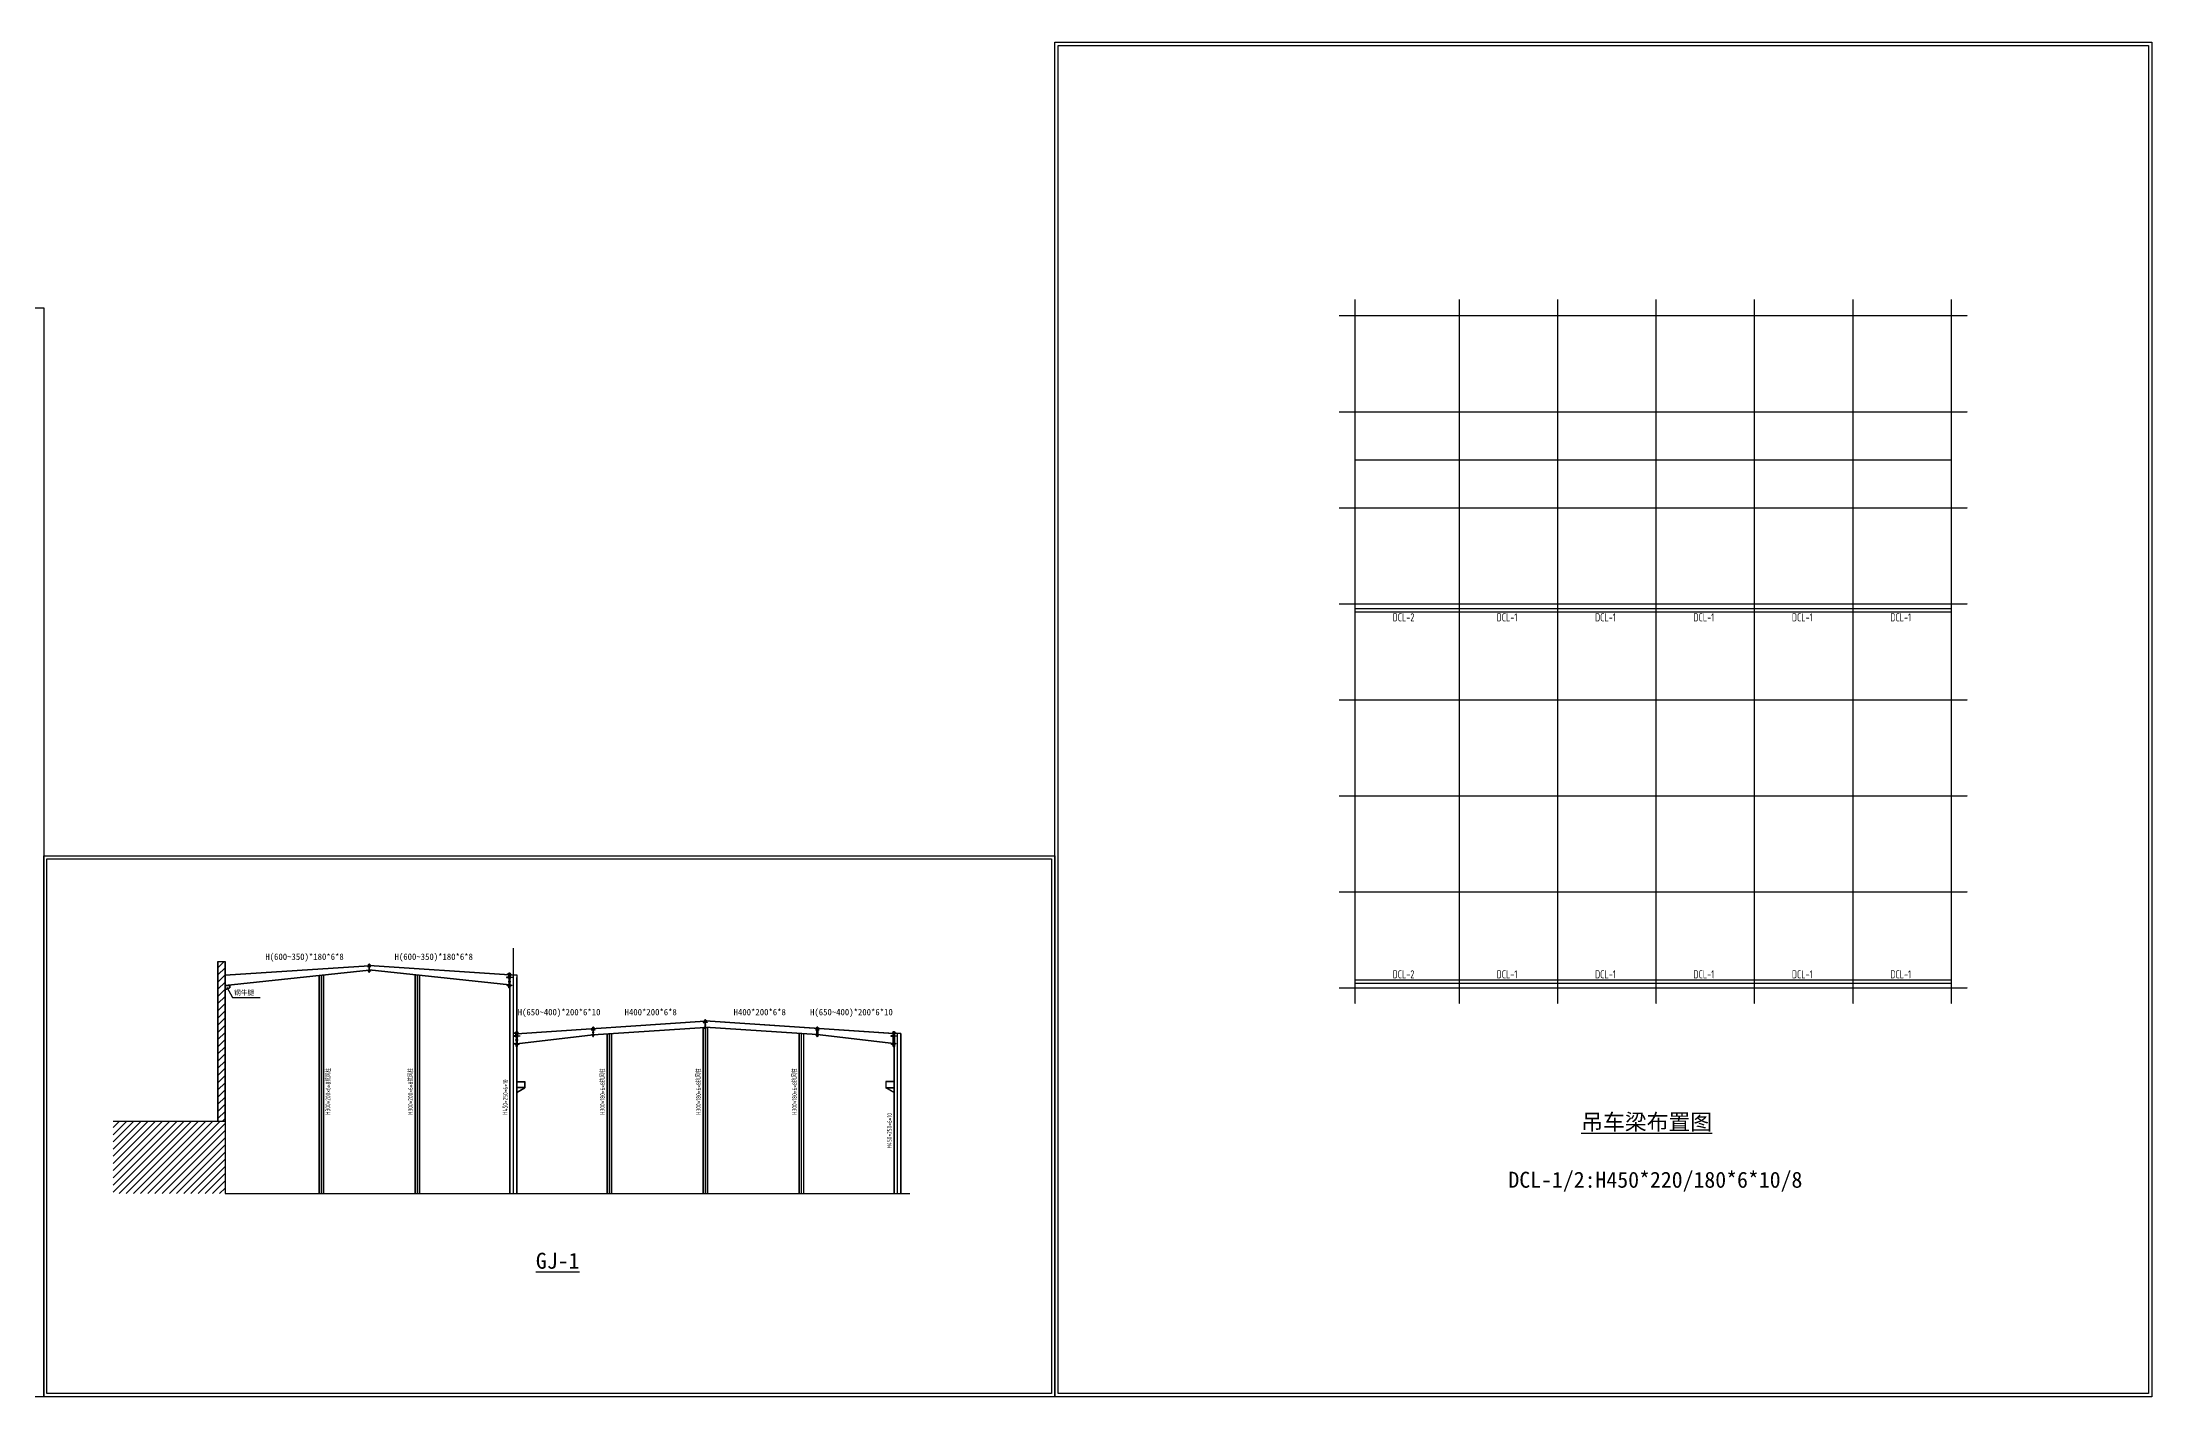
# Model space of a CAD drawing. Header units: millimetres. Extents: x -300006 to 582436, y -239689 to 0.
# Drawn here: x 124032 to 255853, y -133800 to -49163 of the extents above; entities that cross this region are included whole.
import ezdxf

# ---------------------------------------------------------------- set-up
doc = ezdxf.new("R2010")
doc.units = ezdxf.units.MM
doc.linetypes.add('DOTE', pattern=[2.42, 2, -0.2, 0.02, -0.2])
for name, color, linetype in [('10', 7, 'Continuous'), ('114', 2, 'Continuous'), ('14', 2, 'Continuous'), ('DOTE', 252, 'DOTE'), ('柱子', 3, 'Continuous')]:
    doc.layers.add(name, color=color, linetype=linetype)
doc.styles.add('PkpmHz', font='Pkpmeng', dxfattribs={"width": 0.7, "bigfont": 'hztxt'})
doc.styles.get("Standard").update_dxf_attribs({"font": 'txt.shx', "height": 200})
doc.styles.add('TSSD_Rein', font='Tssdeng.shx', dxfattribs={"width": 0.7, "bigfont": 'hztxt.shx'})

msp = doc.modelspace()

# ---------------------------------------------------------------- hatches: boundary and pattern name
h = msp.add_hatch()
h.set_pattern_fill('ANSI31', color=0, scale=200)
h.set_pattern_definition([(45, (-2473.44, -8744.3), (-224.5064, 224.5064), [])])
h.paths.add_polyline_path([(135013.1, -116596.6), (135463.1, -116596.6), (135463.1, -106596.6), (135013.1, -106596.6)])
h = msp.add_hatch()
h.set_pattern_fill('ANSI31', color=0, scale=200)
h.set_pattern_definition([(45, (-2473.44, -7244.3), (-224.5064, 224.5064), [])])
h.paths.add_polyline_path([(128467.5, -116596.6), (128467.5, -121096.6), (135463.1, -121096.6), (135463.1, -116596.6)])

# ---------------------------------------------------------------- linework, layer by layer
at = {"color": 0}
for p, q in [((206083.2, -84548.5), (243333.2, -84548.5)), ((206083.2, -84748.5), (243333.2, -84748.5)), ((135013.1, -116596.6), (135013.1, -106596.6)), ((135013.1, -106596.6), (135463.1, -106596.6)), ((135033.1, -116596.6), (135033.1, -106596.6)), ((135443.1, -106596.6), (135443.1, -116596.6)), ((135463.1, -106596.6), (135463.1, -116596.6)), ((135463.1, -107445.1), (144463.1, -106846.7)), ((135463.1, -108076.4), (144463.1, -107127.4)), ((135463.1, -108096.6), (144465.2, -107147.3)), ((135464.4, -107465.1), (144463.1, -106866.7)), ((141313.1, -107479.7), (141313.1, -121096.6)), ((141333.1, -107479.7), (141333.1, -121096.6)), ((141593.1, -107448.1), (141593.1, -121096.6)), ((141613.1, -107448.1), (141613.1, -121096.6)), ((153236, -108077.5), (144461, -107147.3)), ((153238.1, -107433.2), (144463.1, -106846.7)), ((153238.1, -107453.3), (144463.1, -106866.7)), ((153238.1, -108057.6), (144463.1, -107127.4)), ((147313.1, -107448.1), (147313.1, -121096.6)), ((147333.1, -107448.1), (147333.1, -121096.6)), ((147593.1, -107479.7), (147593.1, -121096.6)), ((147613.1, -107479.7), (147613.1, -121096.6)), ((153234.4, -108115.5), (153234.4, -107646.7)), ((153234.4, -108115.5), (153234.4, -107646.7)), ((153238.1, -107433.2), (153238.1, -121096.6)), ((153238.1, -107433.2), (153688.1, -107433.2)), ((153258.1, -107433.2), (153258.1, -121096.6)), ((153668.1, -107596.6), (153668.1, -121096.6)), ((153688.1, -107433.2), (153688.1, -107596.6)), ((153688.1, -107596.6), (153688.1, -121096.6)), ((206083.2, -107748.5), (243333.2, -107748.5)), ((206083.2, -107948.5), (243333.2, -107948.5)), ((135763.1, -108096.6), (135463.1, -108096.6)), ((135763.1, -108116.6), (135463.1, -108116.6)), ((135463.1, -108354.8), (135743.1, -108233.4)), ((135463.1, -108376.6), (135763.1, -108246.6)), ((135565.6, -108214.5), (135913.7, -108852.7)), ((135743.1, -108096.6), (135743.1, -108233.4)), ((135763.1, -108096.6), (135763.1, -108246.6)), ((135913.7, -108852.7), (137644.5, -108852.7)), ((153687.4, -111096.5), (165462.4, -110314.7)), ((153688.7, -111116.4), (165463.7, -110334.7)), ((158461.1, -111160.4), (165461.1, -110695.6)), ((158462.4, -111180.3), (165462.4, -110715.6)), ((165313.1, -110725.5), (165313.1, -121096.6)), ((165333.1, -110724.2), (165333.1, -121096.6)), ((177236.1, -111116.4), (165461.1, -110334.7)), ((177237.4, -111096.5), (165462.4, -110314.7)), ((172462.4, -111180.3), (165462.4, -110715.6)), ((172463.7, -111160.4), (165463.7, -110695.6)), ((165593.1, -110724.3), (165593.1, -121096.6)), ((165613.1, -110725.6), (165613.1, -121096.6)), ((153685, -111728), (158460, -111160.5)), ((153686.6, -111779), (153686.6, -111310.2)), ((153686.6, -111779), (153686.6, -111310.2)), ((153687.4, -111747.9), (158462.4, -111180.3)), ((159313.1, -111123.9), (159313.1, -121096.6)), ((159333.1, -111122.5), (159333.1, -121096.6)), ((159593.1, -111105.3), (159593.1, -121096.6)), ((159613.1, -111103.9), (159613.1, -121096.6)), ((171313.1, -111104), (171313.1, -121096.6)), ((171333.1, -111105.4), (171333.1, -121096.6)), ((171593.1, -111122.6), (171593.1, -121096.6)), ((171613.1, -111124), (171613.1, -121096.6)), ((177237.4, -111747.9), (172462.4, -111180.3)), ((177239.8, -111728), (172464.8, -111160.5)), ((177238.1, -111096.6), (177238.1, -121096.6)), ((177688.1, -111096.6), (177238.1, -111096.6)), ((177238.2, -111779), (177238.2, -111310.2)), ((177238.2, -111779), (177238.2, -111310.2)), ((177258.1, -111096.6), (177258.1, -121096.6)), ((177668.1, -111096.6), (177668.1, -121096.6)), ((177688.1, -111096.6), (177688.1, -121096.6)), ((153688.1, -114096.6), (154188.1, -114096.6)), ((153688.1, -114116.6), (154168.1, -114116.6)), ((154168.1, -114465.2), (153688.1, -114465.2)), ((153688.1, -114773.2), (154168.1, -114485.2)), ((154168.1, -114485.2), (153688.1, -114485.2)), ((153688.1, -114796.6), (154188.1, -114496.6)), ((154168.1, -114096.6), (154168.1, -114485.2)), ((154168.1, -114485.2), (154188.1, -114496.6)), ((154188.1, -114096.6), (154188.1, -114496.6)), ((177238.1, -114096.6), (176738.1, -114096.6)), ((176738.1, -114096.6), (176738.1, -114496.6)), ((176758.1, -114485.2), (176738.1, -114496.6)), ((177238.1, -114796.6), (176738.1, -114496.6)), ((176758.1, -114096.6), (176758.1, -114485.2)), ((177238.1, -114116.6), (176758.1, -114116.6)), ((176758.1, -114465.2), (177238.1, -114465.2)), ((177238.1, -114773.2), (176758.1, -114485.2)), ((176758.1, -114485.2), (177238.1, -114485.2)), ((135463.1, -116596.6), (128467.5, -116596.6)), ((135463.1, -116596.6), (135013.1, -116596.6)), ((135463.1, -116596.6), (135463.1, -121096.6)), ((135463.1, -121096.6), (153463.1, -121096.6)), ((153238.1, -121096.6), (178238.1, -121096.6))]:
    msp.add_line(p, q, dxfattribs=at)
at = {"color": 1}
for p, q in [((153463.1, -105777), (153463.1, -121096.6)), ((141463.1, -107463.9), (141463.1, -121096.6)), ((147463.1, -107463.9), (147463.1, -121096.6)), ((147463.1, -107465.5), (147463.1, -121096.6)), ((165463.1, -110236.6), (165463.1, -121096.6)), ((165463.1, -110715.7), (165463.1, -121096.6)), ((165463.1, -110715.7), (165463.1, -121096.6)), ((159463.1, -111113.9), (159463.1, -121096.6)), ((159463.1, -111113.9), (159463.1, -121096.6)), ((159463.1, -111113.9), (159463.1, -121096.6)), ((171463.1, -111114), (171463.1, -121096.6)), ((171463.1, -111114), (171463.1, -121096.6)), ((171463.1, -111114), (171463.1, -121096.6)), ((177463.1, -111096.6), (177463.1, -121096.6))]:
    msp.add_line(p, q, dxfattribs=at)
at = {"color": 0}
for points in [[(187307.9, -49163), (255852.6, -49163), (255852.6, -133799.9), (187307.9, -133799.9)], [(187507.9, -49363), (255652.6, -49363), (255652.6, -133599.9), (187507.9, -133599.9)], [(15920.8, -65765.2), (124132.5, -65765.2), (124132.5, -133799.9), (15920.8, -133799.9)], [(124132.5, -99990.5), (187307.9, -99990.5), (187307.9, -133799.9), (124132.5, -133799.9)], [(124332.5, -100190.5), (187107.9, -100190.5), (187107.9, -133599.9), (124332.5, -133599.9)]]:
    msp.add_lwpolyline(points, close=True, dxfattribs=at)
at = {"layer": '114', "ltscale": 100}
for p, q in [((144507.7, -106806.4), (144415.5, -106806.4)), ((144509.2, -106853.3), (144417, -106853.3)), ((144509.2, -106885.5), (144417, -106885.5)), ((144509.2, -106938.6), (144417, -106938.6)), ((144509.2, -107056.6), (144417, -107056.6)), ((144509.2, -107200.5), (144425.9, -107200.5)), ((144509.2, -107175.1), (144435.8, -107175.1)), ((153313.2, -107393.2), (153140.3, -107393.2)), ((153316, -107481), (153143.2, -107481)), ((153316, -107541.5), (153143.2, -107541.5)), ((153316, -107640.9), (153143.2, -107640.9)), ((153316, -107862.2), (153143.2, -107862.2)), ((153316, -108084.4), (153178.4, -108084.4)), ((153316, -108132), (153159.9, -108132)), ((165516.2, -110337.2), (165407.7, -110337.2)), ((165516.2, -110375.2), (165407.7, -110375.2)), ((165516.2, -110437.6), (165407.7, -110437.6)), ((165516.2, -110576.4), (165407.7, -110576.4)), ((165514.3, -110282.2), (165411.3, -110282.2)), ((165516.2, -110715.7), (165434.8, -110715.7)), ((153765.4, -111056.7), (153592.5, -111056.7)), ((153768.3, -111144.5), (153595.4, -111144.5)), ((153768.3, -111205), (153595.4, -111205)), ((153768.3, -111304.4), (153595.4, -111304.4)), ((153768.3, -111525.7), (153595.4, -111525.7)), ((153768.3, -111795.5), (153612.2, -111795.5)), ((153768.3, -111747.8), (153630.6, -111747.8)), ((158516.2, -110801.9), (158407.7, -110801.9)), ((158516.2, -110839.8), (158407.7, -110839.8)), ((158516.2, -110902.2), (158407.7, -110902.2)), ((158516.2, -111041), (158407.7, -111041)), ((158514.3, -110746.8), (158411.3, -110746.8)), ((158516.2, -111210.2), (158418.2, -111210.2)), ((158516.2, -111180.3), (158434.8, -111180.3)), ((165516.2, -110745.6), (165418.2, -110745.6)), ((172408.6, -110801.9), (172517.1, -110801.9)), ((172408.6, -110839.8), (172517.1, -110839.8)), ((172408.6, -110902.2), (172517.1, -110902.2)), ((172408.6, -111041), (172517.1, -111041)), ((172408.6, -111180.3), (172490, -111180.3)), ((172408.6, -111210.2), (172506.6, -111210.2)), ((172410.4, -110746.8), (172513.5, -110746.8)), ((177156.5, -111144.5), (177329.4, -111144.5)), ((177156.5, -111205), (177329.4, -111205)), ((177156.5, -111304.4), (177329.4, -111304.4)), ((177156.5, -111525.7), (177329.4, -111525.7)), ((177156.5, -111747.8), (177294.2, -111747.8)), ((177156.5, -111795.5), (177312.6, -111795.5)), ((177159.4, -111056.7), (177332.3, -111056.7))]:
    msp.add_line(p, q, dxfattribs=at)
at = {"layer": '114', "color": 1, "lineweight": 70, "ltscale": 100}
for p, q in [((144486.2, -106788.7), (144440.1, -106788.7)), ((144486.2, -106853.3), (144440.1, -106853.3)), ((144486.2, -106885.5), (144440.1, -106885.5)), ((144486.2, -106938.6), (144440.1, -106938.6)), ((144486.2, -107056.6), (144440.1, -107056.6)), ((144486.2, -107175.1), (144440.1, -107175.1)), ((144486.2, -107239.7), (144440.1, -107239.7)), ((153272.8, -107359.9), (153186.4, -107359.9)), ((153272.8, -107481), (153186.4, -107481)), ((153272.8, -107541.5), (153186.4, -107541.5)), ((153272.8, -107640.9), (153186.4, -107640.9)), ((153272.8, -107862.2), (153186.4, -107862.2)), ((153272.8, -108084.4), (153186.4, -108084.4)), ((153272.8, -108205.7), (153186.4, -108205.7)), ((158489, -110725.9), (158434.8, -110725.9)), ((165489, -110261.2), (165434.8, -110261.2)), ((165489, -110337.2), (165434.8, -110337.2)), ((165489, -110375.2), (165434.8, -110375.2)), ((165489, -110437.6), (165434.8, -110437.6)), ((165489, -110576.4), (165434.8, -110576.4)), ((165489, -110715.7), (165434.8, -110715.7)), ((172435.7, -110725.9), (172490, -110725.9)), ((153725.1, -111023.3), (153638.6, -111023.3)), ((153725.1, -111144.5), (153638.6, -111144.5)), ((153725.1, -111205), (153638.6, -111205)), ((153725.1, -111304.4), (153638.6, -111304.4)), ((153725.1, -111525.7), (153638.6, -111525.7)), ((153725.1, -111747.8), (153638.6, -111747.8)), ((153725.1, -111869.1), (153638.6, -111869.1)), ((158489, -110801.9), (158434.8, -110801.9)), ((158489, -110839.8), (158434.8, -110839.8)), ((158489, -110902.2), (158434.8, -110902.2)), ((158489, -111041), (158434.8, -111041)), ((158489, -111180.3), (158434.8, -111180.3)), ((158489, -111256.4), (158434.8, -111256.4)), ((165489, -110791.8), (165434.8, -110791.8)), ((172435.7, -110801.9), (172490, -110801.9)), ((172435.7, -110839.8), (172490, -110839.8)), ((172435.7, -110902.2), (172490, -110902.2)), ((172435.7, -111041), (172490, -111041)), ((172435.7, -111180.3), (172490, -111180.3)), ((172435.7, -111256.4), (172490, -111256.4)), ((177199.7, -111023.3), (177286.2, -111023.3)), ((177199.7, -111144.5), (177286.2, -111144.5)), ((177199.7, -111205), (177286.2, -111205)), ((177199.7, -111304.4), (177286.2, -111304.4)), ((177199.7, -111525.7), (177286.2, -111525.7)), ((177199.7, -111747.8), (177286.2, -111747.8)), ((177199.7, -111869.1), (177286.2, -111869.1))]:
    msp.add_line(p, q, dxfattribs=at)
at = {"layer": '14', "ltscale": 100}
for p, q in [((144463.1, -106767.7), (144440.1, -106767.7)), ((144440.1, -106767.7), (144440.1, -107260.5)), ((144440.1, -106800.2), (144440.1, -106767.9)), ((144486.2, -106767.7), (144463.1, -106767.7)), ((144463.1, -107260.5), (144463.1, -106767.7)), ((144486.2, -107260.5), (144486.2, -106767.7)), ((144486.2, -106771.6), (144486.2, -106803.9)), ((144440.1, -106906.3), (144361.7, -106906.3)), ((144361.7, -106906.3), (144361.7, -106917.8)), ((144361.7, -106917.8), (144440.1, -106917.8)), ((144378.2, -107161), (144440.1, -107212.1)), ((144430.9, -107169.6), (144378.2, -107161)), ((144440.1, -106788.7), (144381.4, -106819.3)), ((144381.4, -106819.3), (144430.6, -106825.3)), ((144430.6, -106825.3), (144438.5, -106818)), ((144440.1, -107179.8), (144430.9, -107169.6)), ((144440.1, -106917.8), (144440.1, -106906.3)), ((144440.1, -107260.5), (144440.1, -107228.2)), ((144440.1, -107260.5), (144463.1, -107260.5)), ((144463.1, -107260.5), (144486.2, -107260.5)), ((144536.6, -106828), (144486.2, -106788.7)), ((144486.2, -106813.1), (144486.2, -106836.2)), ((144486.2, -106821.7), (144493.8, -106828)), ((144486.2, -106906.3), (144564.5, -106906.3)), ((144486.2, -106917.8), (144486.2, -106906.3)), ((144564.5, -106917.8), (144486.2, -106917.8)), ((144557.9, -107175.1), (144486.2, -107218.9)), ((144486.2, -107187.5), (144509.2, -107175.1)), ((144486.2, -107195.9), (144486.2, -107218.9)), ((144493.8, -106828), (144536.6, -106828)), ((144509.2, -107175.1), (144557.9, -107175.1)), ((144564.5, -106906.3), (144564.5, -106917.8)), ((153186.4, -107580.4), (153039.4, -107580.4)), ((153039.4, -107580.4), (153039.4, -107602)), ((153039.4, -107602), (153186.4, -107602)), ((153070.4, -108058.1), (153186.4, -108153.9)), ((153169.2, -108074.1), (153070.4, -108058.1)), ((153186.4, -107359.9), (153076.5, -107417.3)), ((153076.5, -107417.3), (153168.6, -107428.6)), ((153168.6, -107428.6), (153183.5, -107414.8)), ((153186.4, -108093.3), (153169.2, -108074.1)), ((153229.6, -107320.5), (153186.4, -107320.5)), ((153186.4, -107320.5), (153186.4, -108244.6)), ((153186.4, -107381.5), (153186.4, -107321)), ((153186.4, -107602), (153186.4, -107580.4)), ((153272.8, -107320.5), (153229.6, -107320.5)), ((153235.2, -108244.6), (153235.2, -107320.5)), ((153272.8, -108244.6), (153272.8, -107320.5)), ((153272.8, -107327.9), (153272.8, -107388.4)), ((153367.4, -107433.6), (153272.8, -107359.9)), ((153272.8, -107405.7), (153272.8, -107449)), ((153272.8, -107421.8), (153287.2, -107433.6)), ((153272.8, -107580.4), (153419.8, -107580.4)), ((153272.8, -107602), (153272.8, -107580.4)), ((153419.8, -107602), (153272.8, -107602)), ((153407.4, -108084.4), (153272.8, -108166.6)), ((153272.8, -108107.7), (153316, -108084.4)), ((153287.2, -107433.6), (153367.4, -107433.6)), ((153316, -108084.4), (153407.4, -108084.4)), ((153419.8, -107580.4), (153419.8, -107602)), ((153186.4, -108244.6), (153186.4, -108184)), ((153186.4, -108244.6), (153229.6, -108244.6)), ((153229.6, -108244.6), (153272.8, -108244.6)), ((153272.8, -108123.4), (153272.8, -108166.6)), ((158434.8, -110725.9), (158367.5, -110785.8)), ((158461.9, -110701.2), (158434.8, -110701.2)), ((158434.8, -110701.2), (158434.8, -111280.8)), ((158434.8, -110739.4), (158434.8, -110701.5)), ((158489, -110701.2), (158461.9, -110701.2)), ((158462.4, -111280.8), (158462.4, -110701.2)), ((158489, -111280.8), (158489, -110701.2)), ((158489, -110705.8), (158489, -110743.8)), ((158548.4, -110772.2), (158489, -110725.9)), ((165434.8, -110399.6), (165342.6, -110399.6)), ((165342.6, -110399.6), (165342.6, -110413.2)), ((165342.6, -110413.2), (165434.8, -110413.2)), ((165434.8, -110715.7), (165365.4, -110727.2)), ((165365.4, -110727.2), (165434.8, -110759.3)), ((165434.8, -110261.2), (165367.5, -110321.1)), ((165367.5, -110321.1), (165426.3, -110314.4)), ((165426.3, -110314.4), (165434.8, -110295.7)), ((165461.9, -110236.6), (165434.8, -110236.6)), ((165434.8, -110236.6), (165434.8, -110816.2)), ((165434.8, -110274.8), (165434.8, -110236.8)), ((165434.8, -110413.2), (165434.8, -110399.6)), ((165489, -110236.6), (165461.9, -110236.6)), ((165462.4, -110816.2), (165462.4, -110236.6)), ((165489, -110816.2), (165489, -110236.6)), ((165489, -110241.2), (165489, -110279.1)), ((165548.4, -110307.5), (165489, -110261.2)), ((165489, -110290), (165489, -110317.2)), ((165489, -110300.1), (165498, -110307.5)), ((165489, -110399.6), (165581.2, -110399.6)), ((165489, -110413.2), (165489, -110399.6)), ((165581.2, -110413.2), (165489, -110413.2)), ((165573.4, -110715.7), (165489, -110767.3)), ((165489, -110730.3), (165516.2, -110715.7)), ((165498, -110307.5), (165548.4, -110307.5)), ((165516.2, -110715.7), (165573.4, -110715.7)), ((165581.2, -110399.6), (165581.2, -110413.2)), ((172376.4, -110772.2), (172435.7, -110725.9)), ((172435.7, -111280.8), (172435.7, -110701.2)), ((172435.7, -110701.2), (172462.9, -110701.2)), ((172435.7, -110705.8), (172435.7, -110743.8)), ((172462.4, -111280.8), (172462.4, -110701.2)), ((172462.9, -110701.2), (172490, -110701.2)), ((172490, -110701.2), (172490, -111280.8)), ((172490, -110739.4), (172490, -110701.5)), ((172490, -110725.9), (172557.3, -110785.8)), ((153638.6, -111243.9), (153491.7, -111243.9)), ((153491.7, -111243.9), (153491.7, -111265.5)), ((153491.7, -111265.5), (153638.6, -111265.5)), ((153522.6, -111721.5), (153638.6, -111817.3)), ((153621.4, -111737.6), (153522.6, -111721.5)), ((153638.6, -111023.3), (153528.7, -111080.8)), ((153528.7, -111080.8), (153620.8, -111092)), ((153620.8, -111092), (153635.7, -111078.3)), ((153638.6, -111756.8), (153621.4, -111737.6)), ((153681.8, -110984), (153638.6, -110984)), ((153638.6, -110984), (153638.6, -111908)), ((153638.6, -111044.9), (153638.6, -110984.4)), ((153638.6, -111265.5), (153638.6, -111243.9)), ((153638.6, -111908), (153638.6, -111847.5)), ((153638.6, -111908), (153681.8, -111908)), ((153725.1, -110984), (153681.8, -110984)), ((153681.8, -111908), (153725.1, -111908)), ((153687.4, -111908), (153687.4, -110984)), ((153725.1, -111908), (153725.1, -110984)), ((153725.1, -110991.3), (153725.1, -111051.8)), ((153819.6, -111097.1), (153725.1, -111023.3)), ((153725.1, -111069.1), (153725.1, -111112.5)), ((153725.1, -111085.2), (153739.4, -111097.1)), ((153725.1, -111243.9), (153872, -111243.9)), ((153725.1, -111265.5), (153725.1, -111243.9)), ((153872, -111265.5), (153725.1, -111265.5)), ((153859.6, -111747.8), (153725.1, -111830.1)), ((153725.1, -111771.1), (153768.3, -111747.8)), ((153725.1, -111786.9), (153725.1, -111830.1)), ((153739.4, -111097.1), (153819.6, -111097.1)), ((153768.3, -111747.8), (153859.6, -111747.8)), ((153872, -111243.9), (153872, -111265.5)), ((158434.8, -110864.2), (158342.6, -110864.2)), ((158342.6, -110864.2), (158342.6, -110877.8)), ((158342.6, -110877.8), (158434.8, -110877.8)), ((158434.8, -111180.3), (158365.4, -111191.9)), ((158365.4, -111191.9), (158434.8, -111223.9)), ((158367.5, -110785.8), (158426.3, -110779)), ((158426.3, -110779), (158434.8, -110760.4)), ((158434.8, -110877.8), (158434.8, -110864.2)), ((158434.8, -111280.8), (158434.8, -111242.9)), ((158434.8, -111280.8), (158461.9, -111280.8)), ((158461.9, -111280.8), (158489, -111280.8)), ((158489, -110754.6), (158489, -110781.8)), ((158489, -110764.7), (158498, -110772.2)), ((158489, -110864.2), (158581.2, -110864.2)), ((158489, -110877.8), (158489, -110864.2)), ((158581.2, -110877.8), (158489, -110877.8)), ((158573.4, -111180.3), (158489, -111231.9)), ((158489, -111194.9), (158516.2, -111180.3)), ((158489, -111204.8), (158489, -111231.9)), ((158498, -110772.2), (158548.4, -110772.2)), ((158516.2, -111180.3), (158573.4, -111180.3)), ((158581.2, -110864.2), (158581.2, -110877.8)), ((165434.8, -110816.2), (165434.8, -110778.2)), ((165434.8, -110816.2), (165461.9, -110816.2)), ((165461.9, -110816.2), (165489, -110816.2)), ((165489, -110740.2), (165489, -110767.3)), ((172435.7, -110864.2), (172343.6, -110864.2)), ((172343.6, -110864.2), (172343.6, -110877.8)), ((172343.6, -110877.8), (172435.7, -110877.8)), ((172351.4, -111180.3), (172435.7, -111231.9)), ((172408.6, -111180.3), (172351.4, -111180.3)), ((172426.8, -110772.2), (172376.4, -110772.2)), ((172435.7, -111194.9), (172408.6, -111180.3)), ((172435.7, -110764.7), (172426.8, -110772.2)), ((172435.7, -110754.6), (172435.7, -110781.8)), ((172435.7, -110877.8), (172435.7, -110864.2)), ((172435.7, -111204.8), (172435.7, -111231.9)), ((172462.9, -111280.8), (172435.7, -111280.8)), ((172490, -111280.8), (172462.9, -111280.8)), ((172498.5, -110779), (172490, -110760.4)), ((172490, -110864.2), (172582.1, -110864.2)), ((172490, -110877.8), (172490, -110864.2)), ((172582.1, -110877.8), (172490, -110877.8)), ((172490, -111180.3), (172559.4, -111191.9)), ((172559.4, -111191.9), (172490, -111223.9)), ((172490, -111280.8), (172490, -111242.9)), ((172557.3, -110785.8), (172498.5, -110779)), ((172582.1, -110864.2), (172582.1, -110877.8)), ((177199.7, -111243.9), (177052.8, -111243.9)), ((177052.8, -111243.9), (177052.8, -111265.5)), ((177052.8, -111265.5), (177199.7, -111265.5)), ((177065.2, -111747.8), (177199.7, -111830.1)), ((177156.5, -111747.8), (177065.2, -111747.8)), ((177105.2, -111097.1), (177199.7, -111023.3)), ((177185.4, -111097.1), (177105.2, -111097.1)), ((177199.7, -111771.1), (177156.5, -111747.8)), ((177199.7, -111085.2), (177185.4, -111097.1)), ((177199.7, -111908), (177199.7, -110984)), ((177199.7, -110984), (177243, -110984)), ((177199.7, -110991.3), (177199.7, -111051.8)), ((177199.7, -111069.1), (177199.7, -111112.5)), ((177199.7, -111265.5), (177199.7, -111243.9)), ((177199.7, -111786.9), (177199.7, -111830.1)), ((177243, -111908), (177199.7, -111908)), ((177237.4, -111908), (177237.4, -110984)), ((177243, -110984), (177286.2, -110984)), ((177286.2, -111908), (177243, -111908)), ((177286.2, -110984), (177286.2, -111908)), ((177286.2, -111044.9), (177286.2, -110984.4)), ((177286.2, -111023.3), (177396.1, -111080.8)), ((177286.2, -111243.9), (177433.1, -111243.9)), ((177286.2, -111265.5), (177286.2, -111243.9)), ((177433.1, -111265.5), (177286.2, -111265.5)), ((177402.1, -111721.5), (177286.2, -111817.3)), ((177286.2, -111756.8), (177303.4, -111737.6)), ((177286.2, -111908), (177286.2, -111847.5)), ((177304, -111092), (177289.1, -111078.3)), ((177303.4, -111737.6), (177402.1, -111721.5)), ((177396.1, -111080.8), (177304, -111092)), ((177433.1, -111243.9), (177433.1, -111265.5))]:
    msp.add_line(p, q, dxfattribs=at)
at = {"layer": 'DOTE', "color": 1}
for p, q in [((206083.2, -109248.5), (206083.2, -65248.5)), ((212583.2, -109248.5), (212583.2, -65248.5)), ((218733.2, -109248.5), (218733.2, -65248.5)), ((224883.2, -109248.5), (224883.2, -65248.5)), ((231033.2, -109248.5), (231033.2, -65248.5)), ((237183.2, -109248.5), (237183.2, -65248.5)), ((243333.2, -109248.5), (243333.2, -65248.5)), ((205083.2, -66248.5), (244333.2, -66248.5)), ((205083.2, -72248.5), (244333.2, -72248.5)), ((206083.2, -75248.5), (243333.2, -75248.5)), ((205083.2, -78248.5), (244333.2, -78248.5)), ((205083.2, -84248.5), (244333.2, -84248.5)), ((205083.2, -90248.5), (244333.2, -90248.5)), ((205083.2, -96248.5), (244333.2, -96248.5)), ((205083.2, -102248.5), (244333.2, -102248.5)), ((205083.2, -108248.5), (244333.2, -108248.5))]:
    msp.add_line(p, q, dxfattribs=at)
at = {"layer": '柱子', "ltscale": 100}
for p, q in [((144486.2, -107260.5), (144463.1, -107260.5)), ((153272.8, -108244.6), (153229.6, -108244.6)), ((153725.1, -111908), (153681.8, -111908)), ((158489, -111280.8), (158461.9, -111280.8)), ((165489, -110816.2), (165461.9, -110816.2)), ((172435.7, -111280.8), (172462.9, -111280.8)), ((177199.7, -111908), (177243, -111908))]:
    msp.add_line(p, q, dxfattribs=at)

# ---------------------------------------------------------------- texts
at = {"color": 0, "char_height": 500, "style": 'PkpmHz'}
for s, insert, attachment_point in [('DCL-2', (208411.3, -85346.3), 7), ('DCL-1', (214911.3, -85346.3), 7), ('DCL-1', (221061.3, -85346.3), 7), ('DCL-1', (227211.3, -85346.3), 7), ('DCL-1', (233361.3, -85346.3), 7), ('DCL-1', (239511.3, -85346.3), 7), ('DCL-2', (208411.3, -107150.8), 1), ('DCL-1', (214911.3, -107150.8), 1), ('DCL-1', (221061.3, -107150.8), 1), ('DCL-1', (227211.3, -107150.8), 1), ('DCL-1', (233361.3, -107150.8), 1), ('DCL-1', (239511.3, -107150.8), 1)]:
    msp.add_mtext(s, dxfattribs=dict(at, insert=insert, attachment_point=attachment_point))
for s, width, insert, char_height, attachment_point in [('{\\fSimSun|b0|i0|c134|p2;H(600~350)*180*6*8}', 5142.87, (142875.2, -106102.8), 400, 3), ('{\\fSimSun|b0|i0|c134|p2;H(600~350)*180*6*8}', 5142.87, (146051, -106102.8), 400, 1), ('{\\fSimSun|b1|i0|c134|p2;钢牛腿}', 1503.062, (136023.9, -108399.1), 300, 1), ('{\\fSimSun|b0|i0|c134|p2;H(650~400)*200*6*10}', 5142.87, (153744.8, -109564.7), 400, 1), ('{\\fSimSun|b0|i0|c134|p2;H400*200*6*8}', 3731.363, (160424, -109564.7), 400, 1), ('{\\fSimSun|b0|i0|c134|p2;H400*200*6*8}', 3731.363, (170502.2, -109564.7), 400, 3), ('{\\fSimSun|b0|i0|c134|p2;H(650~400)*200*6*10}', 5142.87, (177181.4, -109564.7), 400, 3), ('{\\fSimSun|b1|i0|c134|p2;\\L吊车梁布置图}', 11844.803, (220197.1, -116126.3), 1000, 1), ('{\\fSimSun|b0|i0|c134|p2;DCL-1/2:H450*220/180*6*10/8}', 12730.198, (215650.3, -119737.5), 1000, 1), ('{\\fSimSun|b1|i0|c134|p2;\\LGJ-1}', 7274.867, (154878.2, -124797.1), 1000, 1)]:
    msp.add_mtext_dynamic_manual_height_columns(s, width=width, gutter_width=1, heights=[0], dxfattribs=dict(insert=insert, char_height=char_height, attachment_point=attachment_point))
at = {"layer": '10', "style": 'TSSD_Rein', "width": 0.7}
for s, p in [('H300×200×6×8抗风柱', (142031.9, -116182.3, -105)), ('H300×200×6×8抗风柱', (147181.2, -116182.3, -105)), ('H450*250*6*10', (153106.2, -116182.3, -105)), ('H300×180×6×8抗风柱', (159181.2, -116182.3, -105)), ('H300×180×6×8抗风柱', (165181.2, -116182.3, -105)), ('H300×180×6×8抗风柱', (171181.2, -116182.3, -105)), ('H450*250*6*10', (177108.6, -118277.9, -105))]:
    msp.add_text(s, height=300, rotation=89.392155, dxfattribs=at).set_placement(p)

doc.saveas('drawing.dxf')
